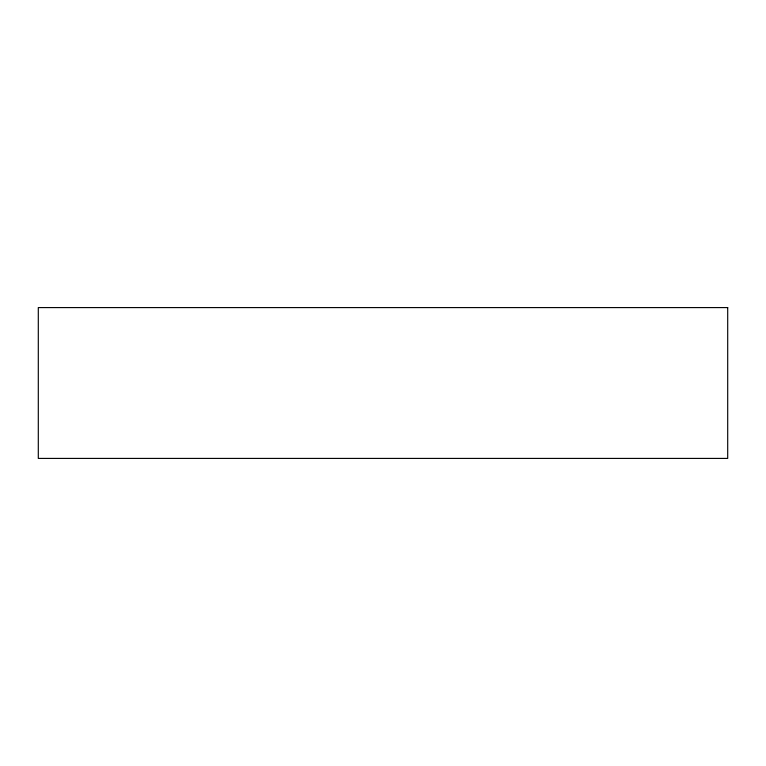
<?xml version="1.0" encoding="UTF-8"?>
<svg xmlns="http://www.w3.org/2000/svg" width="766" height="766" viewBox="0 0 766 766"><rect width="100%" height="100%" fill="white"/><g stroke="black" fill="none" stroke-linecap="round" stroke-linejoin="round"><path stroke-width="1.15" d="M727.7 307.587L38.3 307.587L38.3 458.413L727.7 458.413L727.7 307.587"/></g></svg>
